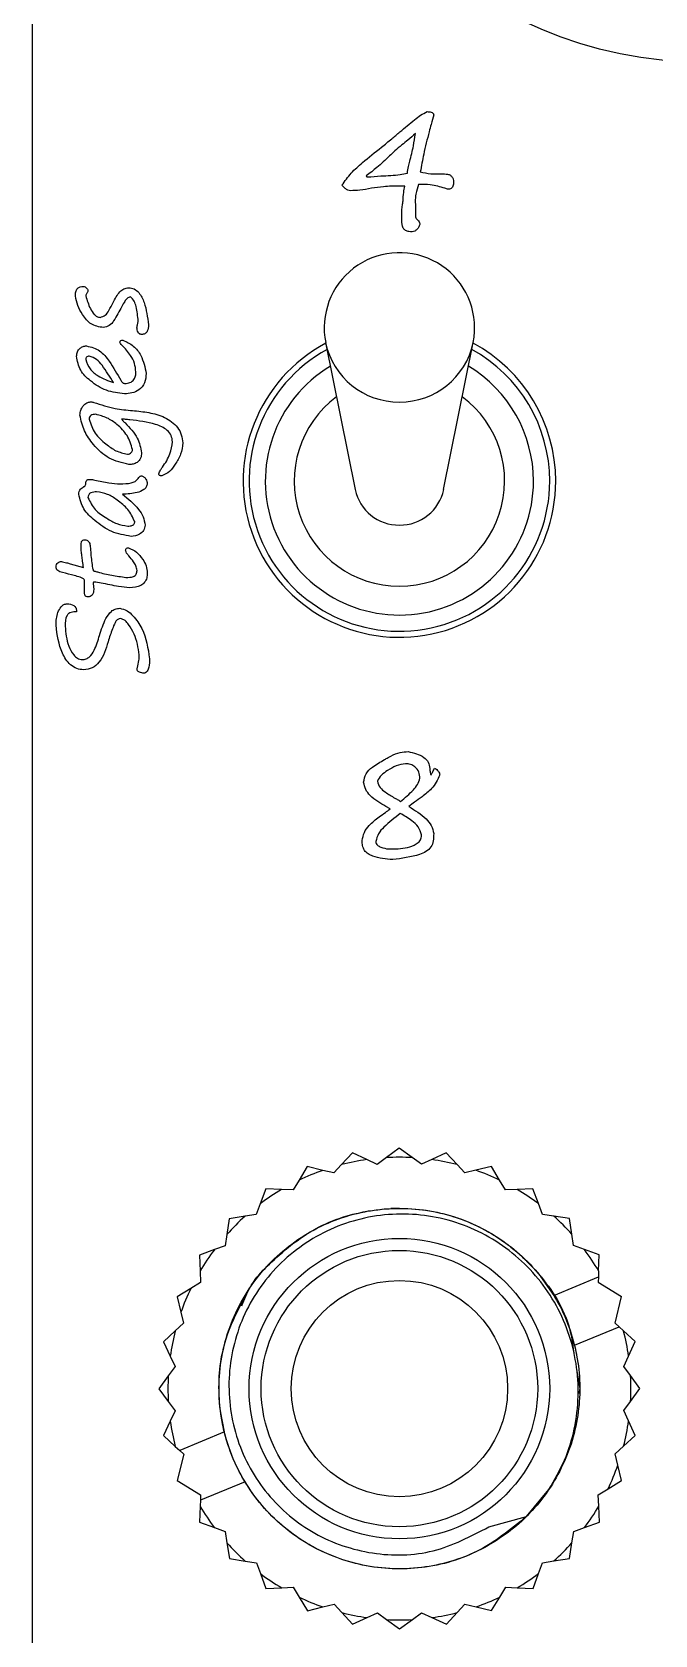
# Model space of a CAD drawing. Extents: x 90 to 120, y 105 to 234.
# Drawn here: x 90.16 to 100.52, y 166.87 to 193.55 of the extents above; entities that cross this region are included whole.
import ezdxf

# ---------------------------------------------------------------- set-up
doc = ezdxf.new("R2010")
doc.units = 0
doc.layers.get('0').update_dxf_attribs({"linetype": 'CONTINUOUS'})

msp = doc.modelspace()

# ---------------------------------------------------------------- linework, layer by layer
at = {"color": 7, "linetype": 'CONTINUOUS'}
for p, q in [((90.161, 230.687), (90.161, 108.687)), ((96.932, 191.188), (97.023, 191.188)), ((96.309, 190.418), (96.309, 190.58)), ((96.534, 190.728), (96.536, 190.668)), ((96.536, 190.668), (96.536, 190.613)), ((96.536, 190.613), (96.537, 190.553)), ((95.044, 188.381), (95.535, 185.936)), ((97.007, 185.936), (97.498, 188.381)), ((90.797, 184.7), (91.015, 184.636)), ((91.034, 184.209), (91.034, 184.415)), ((91.176, 184.374), (91.186, 184.274)), ((96.118, 180.621), (96.046, 180.662)), ((96.638, 180.16), (96.638, 180.189)), ((95.489, 174.895), (95.31, 174.701)), ((95.729, 174.784), (95.489, 174.895)), ((95.902, 174.704), (95.729, 174.784)), ((96.056, 174.816), (95.902, 174.704)), ((96.269, 174.972), (96.056, 174.816)), ((96.483, 174.817), (96.269, 174.972)), ((96.637, 174.705), (96.483, 174.817)), ((96.81, 174.785), (96.637, 174.705)), ((97.05, 174.896), (96.81, 174.785)), ((97.229, 174.701), (97.05, 174.896)), ((94.739, 174.667), (94.601, 174.441)), ((94.996, 174.605), (94.739, 174.667)), ((95.181, 174.561), (94.996, 174.605)), ((95.31, 174.701), (95.181, 174.561)), ((97.358, 174.561), (97.229, 174.701)), ((97.543, 174.606), (97.358, 174.561)), ((97.8, 174.669), (97.543, 174.606)), ((97.938, 174.443), (97.8, 174.669)), ((94.047, 174.297), (93.956, 174.049)), ((94.312, 174.287), (94.047, 174.297)), ((94.502, 174.279), (94.312, 174.287)), ((94.601, 174.441), (94.502, 174.279)), ((98.037, 174.28), (97.938, 174.443)), ((98.228, 174.288), (98.037, 174.28)), ((98.492, 174.299), (98.228, 174.288)), ((98.583, 174.051), (98.492, 174.299)), ((93.956, 174.049), (93.891, 173.87)), ((96.271, 173.972), (96.126, 173.972)), ((98.649, 173.872), (98.583, 174.051)), ((93.441, 173.8), (93.401, 173.538)), ((93.703, 173.841), (93.441, 173.8)), ((93.891, 173.87), (93.703, 173.841)), ((98.837, 173.843), (98.649, 173.872)), ((99.098, 173.802), (98.837, 173.843)), ((99.139, 173.541), (99.098, 173.802)), ((93.401, 173.538), (93.371, 173.35)), ((99.169, 173.353), (99.139, 173.541)), ((93.193, 173.285), (92.944, 173.193)), ((92.944, 173.193), (92.955, 172.929)), ((93.371, 173.35), (93.193, 173.285)), ((99.348, 173.287), (99.169, 173.353)), ((99.596, 173.196), (99.348, 173.287)), ((99.585, 172.932), (99.596, 173.196)), ((92.955, 172.929), (92.963, 172.739)), ((99.585, 172.932), (99.581, 172.832)), ((92.801, 172.64), (92.575, 172.502)), ((92.963, 172.739), (92.801, 172.64)), ((98.619, 172.84), (98.838, 172.524)), ((98.838, 172.524), (99.581, 172.832)), ((99.581, 172.832), (99.578, 172.741)), ((99.578, 172.741), (99.966, 172.505)), ((92.575, 172.502), (92.637, 172.244)), ((99.859, 172.062), (99.966, 172.505)), ((92.637, 172.244), (92.682, 172.06)), ((92.542, 171.931), (92.348, 171.751)), ((92.682, 172.06), (92.542, 171.931)), ((99.183, 171.693), (99.926, 172.001)), ((99.926, 172.001), (99.859, 172.062)), ((99.999, 171.934), (99.926, 172.001)), ((100.194, 171.754), (99.999, 171.934)), ((92.348, 171.751), (92.459, 171.511)), ((99.183, 171.693), (99.217, 171.537)), ((100.083, 171.514), (100.194, 171.754)), ((92.539, 171.339), (92.427, 171.185)), ((92.459, 171.511), (92.539, 171.339)), ((99.216, 171.292), (99.271, 170.973)), ((100.003, 171.341), (100.083, 171.514)), ((100.115, 171.188), (100.003, 171.341)), ((92.427, 171.185), (92.271, 170.971)), ((100.271, 170.974), (100.115, 171.188)), ((92.271, 170.971), (92.427, 170.757)), ((92.427, 170.757), (92.539, 170.603)), ((99.271, 170.973), (99.258, 170.89)), ((100.003, 170.606), (100.115, 170.76)), ((100.115, 170.76), (100.271, 170.974)), ((92.539, 170.603), (92.459, 170.431)), ((93.359, 170.252), (93.295, 170.598)), ((100.083, 170.434), (100.003, 170.606)), ((92.459, 170.431), (92.348, 170.191)), ((93.359, 170.252), (92.616, 169.944)), ((100.194, 170.194), (100.083, 170.434)), ((92.348, 170.191), (92.543, 170.011)), ((92.543, 170.011), (92.616, 169.944)), ((92.616, 169.944), (92.683, 169.882)), ((99.86, 169.885), (100, 170.014)), ((100, 170.014), (100.194, 170.194)), ((92.683, 169.882), (92.576, 169.44)), ((99.905, 169.7), (99.86, 169.885)), ((99.967, 169.443), (99.905, 169.7)), ((92.576, 169.44), (92.965, 169.203)), ((93.704, 169.421), (92.961, 169.113)), ((93.788, 169.288), (93.704, 169.421)), ((99.741, 169.305), (99.967, 169.443)), ((92.965, 169.203), (92.961, 169.113)), ((98.383, 168.842), (98.759, 169.295)), ((99.579, 169.206), (99.741, 169.305)), ((99.587, 169.016), (99.579, 169.206)), ((92.957, 169.013), (92.946, 168.749)), ((92.961, 169.113), (92.957, 169.013)), ((99.598, 168.751), (99.587, 169.016)), ((92.946, 168.749), (93.195, 168.658)), ((93.195, 168.658), (93.373, 168.592)), ((97.757, 168.67), (98.383, 168.842)), ((99.171, 168.595), (99.349, 168.66)), ((99.349, 168.66), (99.598, 168.751)), ((93.373, 168.592), (93.403, 168.404)), ((93.403, 168.404), (93.444, 168.143)), ((99.101, 168.145), (99.141, 168.407)), ((99.141, 168.407), (99.171, 168.595)), ((93.444, 168.143), (93.705, 168.102)), ((93.705, 168.102), (93.893, 168.073)), ((98.586, 167.896), (98.651, 168.075)), ((98.651, 168.075), (98.839, 168.104)), ((98.839, 168.104), (99.101, 168.145)), ((93.893, 168.073), (93.959, 167.894)), ((93.959, 167.894), (94.05, 167.646)), ((98.495, 167.647), (98.586, 167.896)), ((94.05, 167.646), (94.314, 167.657)), ((94.314, 167.657), (94.505, 167.665)), ((94.505, 167.665), (94.604, 167.502)), ((97.941, 167.503), (98.04, 167.666)), ((98.04, 167.666), (98.23, 167.658)), ((98.23, 167.658), (98.495, 167.647)), ((94.604, 167.502), (94.742, 167.276)), ((94.742, 167.276), (94.999, 167.339)), ((94.999, 167.339), (95.184, 167.383)), ((95.184, 167.383), (95.313, 167.244)), ((97.232, 167.244), (97.361, 167.384)), ((97.361, 167.384), (97.546, 167.34)), ((97.546, 167.34), (97.803, 167.278)), ((97.803, 167.278), (97.941, 167.503)), ((95.313, 167.244), (95.492, 167.049)), ((95.492, 167.049), (95.732, 167.16)), ((95.732, 167.16), (95.905, 167.24)), ((95.905, 167.24), (96.059, 167.128)), ((96.059, 167.128), (96.273, 166.972)), ((96.273, 166.972), (96.486, 167.128)), ((96.486, 167.128), (96.64, 167.241)), ((96.64, 167.241), (96.813, 167.161)), ((96.813, 167.161), (97.053, 167.05)), ((97.053, 167.05), (97.232, 167.244))]:
    msp.add_line(p, q, dxfattribs=at)
for centre, radius in [((101.351, 200.047), 7), ((96.271, 170.972), 2.5), ((96.271, 170.972), 2.3), ((96.271, 170.972), 1.8)]:
    msp.add_circle(centre, radius, dxfattribs=at)
for centre, radius, start, end in [((96.271, 188.627), 1.251, 0, 191.348), ((96.271, 188.627), 1.251, 348.652, 0), ((96.271, 186.077), 2.6, 118.0994, 0), ((96.271, 186.077), 2.6, 0, 61.9006), ((96.271, 186.077), 2.5, 118.7905, 0), ((96.271, 186.077), 2.5, 0, 61.2095), ((96.271, 186.077), 2.23, 120.9838, 0), ((96.271, 186.077), 2.23, 0, 59.0162), ((96.271, 186.077), 1.75, 126.7022, 53.2978), ((96.264, 186.089), 0.745, 191.8421, 270.5036), ((96.278, 186.089), 0.745, 269.4964, 348.1579), ((96.271, 170.972), 3.85, 98.0888, 104.4566), ((96.271, 170.972), 3.85, 86.8388, 93.2066), ((96.271, 170.972), 3.85, 75.5888, 81.9566), ((96.271, 170.972), 3.85, 109.3388, 115.7066), ((96.271, 170.972), 3.85, 64.3388, 70.7066), ((96.271, 170.972), 3.85, 120.5888, 126.9566), ((96.271, 170.972), 3.85, 53.0888, 59.4566), ((96.271, 170.972), 3.85, 131.8388, 138.2066), ((96.271, 170.972), 3.85, 41.8388, 48.2066), ((96.271, 170.972), 3.85, 143.0888, 149.4566), ((96.271, 170.972), 3.85, 30.5888, 36.9566), ((96.271, 170.972), 3.85, 154.3388, 160.7066), ((96.271, 170.972), 3.85, 165.5888, 171.9566), ((96.271, 170.972), 3.85, 8.0888, 14.4566), ((96.271, 170.972), 3.85, 176.8388, 183.2066), ((96.271, 170.972), 3.85, 356.8388, 3.2066), ((96.271, 170.972), 3.85, 188.0888, 194.4566), ((96.271, 170.972), 3.85, 345.5888, 351.9566), ((96.271, 170.972), 3.85, 334.3388, 340.7066), ((96.271, 170.972), 3.85, 210.5888, 216.9566), ((96.271, 170.972), 3.85, 323.0888, 329.4566), ((96.271, 170.972), 3.85, 221.8388, 228.2066), ((96.271, 170.972), 3.85, 311.8388, 318.2066), ((96.271, 170.972), 3.85, 233.0888, 239.4566), ((96.271, 170.972), 3.85, 300.5888, 306.9566), ((96.271, 170.972), 3.85, 244.3388, 250.7066), ((96.271, 170.972), 3.85, 289.3388, 295.7066), ((96.271, 170.972), 3.85, 255.5888, 261.9566), ((96.271, 170.972), 3.85, 266.8388, 273.2066), ((96.271, 170.972), 3.85, 278.0888, 284.4566)]:
    msp.add_arc(centre, radius, start, end, dxfattribs=at)
at = {"color": 8, "linetype": 'CONTINUOUS'}
for centre, radius, start, end in [((96.261, 188.637), 1.244, 191.896, 270.4497), ((96.282, 188.635), 1.242, 269.4755, 348.1788)]:
    msp.add_arc(centre, radius, start, end, dxfattribs=at)
at = {"color": 7, "linetype": 'CONTINUOUS'}
for points, knots in [([(96.279, 191.889), (96.359, 191.957), (96.472, 192.053), (96.622, 192.168), (96.696, 192.207), (96.732, 192.226)], [0, 0, 0, 0, 0.560643, 0.780963, 1, 1, 1, 1]), ([(96.732, 192.226), (96.755, 192.225), (96.789, 192.224), (96.826, 192.207), (96.839, 192.188), (96.84, 192.177), (96.841, 192.171)], [0, 0, 0, 0, 0.500576, 0.749567, 0.874852, 1, 1, 1, 1]), ([(96.841, 192.171), (96.827, 192.119), (96.802, 192.026), (96.776, 191.932), (96.765, 191.891)], [0, 0, 0, 0, 0.559991, 1, 1, 1, 1]), ([(95.971, 191.634), (96.03, 191.68), (96.134, 191.762), (96.235, 191.85), (96.279, 191.889)], [0, 0, 0, 0, 0.56001, 1, 1, 1, 1]), ([(96.537, 191.86), (96.496, 191.824), (96.423, 191.759), (96.346, 191.698), (96.312, 191.671)], [0, 0, 0, 0, 0.559923, 1, 1, 1, 1]), ([(96.442, 191.4), (96.465, 191.485), (96.505, 191.637), (96.527, 191.792), (96.537, 191.86)], [0, 0, 0, 0, 0.560288, 1, 1, 1, 1]), ([(96.765, 191.891), (96.733, 191.767), (96.677, 191.546), (96.636, 191.321), (96.618, 191.222)], [0, 0, 0, 0, 0.560038, 1, 1, 1, 1]), ([(95.315, 191), (95.364, 191.07), (95.463, 191.21), (95.696, 191.411), (95.866, 191.549), (95.971, 191.634)], [0, 0, 0, 0, 0.27884, 0.559263, 1, 1, 1, 1]), ([(96.312, 191.671), (96.272, 191.639), (96.2, 191.581), (96.134, 191.517), (96.105, 191.488)], [0, 0, 0, 0, 0.56007, 1, 1, 1, 1]), ([(96.105, 191.488), (96.037, 191.422), (95.916, 191.304), (95.78, 191.204), (95.72, 191.159)], [0, 0, 0, 0, 0.559871, 1, 1, 1, 1]), ([(96.404, 191.203), (96.409, 191.24), (96.419, 191.306), (96.435, 191.372), (96.442, 191.4)], [0, 0, 0, 0, 0.559966, 1, 1, 1, 1]), ([(95.72, 191.159), (95.721, 191.156), (95.721, 191.149), (95.73, 191.14), (95.739, 191.139), (95.744, 191.139)], [0, 0, 0, 0, 0.2808803, 0.5606812, 1, 1, 1, 1]), ([(95.744, 191.139), (95.816, 191.145), (95.944, 191.157), (96.072, 191.161), (96.129, 191.163)], [0, 0, 0, 0, 0.559872, 1, 1, 1, 1]), ([(96.129, 191.163), (96.181, 191.167), (96.273, 191.174), (96.364, 191.194), (96.404, 191.203)], [0, 0, 0, 0, 0.560171, 1, 1, 1, 1]), ([(96.618, 191.222), (96.676, 191.21), (96.779, 191.188), (96.885, 191.188), (96.932, 191.188)], [0, 0, 0, 0, 0.55923, 1, 1, 1, 1]), ([(97.023, 191.188), (97.04, 191.188), (97.073, 191.186), (97.121, 191.171), (97.171, 191.115), (97.17, 191.057), (97.17, 191.017)], [0, 0, 0, 0, 0.187577, 0.374839, 0.560292, 1, 1, 1, 1]), ([(95.459, 190.91), (95.443, 190.912), (95.41, 190.917), (95.362, 190.952), (95.333, 190.982), (95.315, 191)], [0, 0, 0, 0, 0.278922, 0.559969, 1, 1, 1, 1]), ([(95.805, 190.95), (95.741, 190.937), (95.627, 190.915), (95.511, 190.911), (95.459, 190.91)], [0, 0, 0, 0, 0.560033, 1, 1, 1, 1]), ([(96.265, 190.986), (96.179, 190.985), (96.025, 190.984), (95.872, 190.96), (95.805, 190.95)], [0, 0, 0, 0, 0.560077, 1, 1, 1, 1]), ([(96.36, 190.986), (96.342, 190.986), (96.31, 190.986), (96.279, 190.986), (96.265, 190.986)], [0, 0, 0, 0, 0.5599947, 1, 1, 1, 1]), ([(96.332, 190.74), (96.334, 190.787), (96.339, 190.869), (96.353, 190.951), (96.36, 190.986)], [0, 0, 0, 0, 0.559923, 1, 1, 1, 1]), ([(96.587, 191.011), (96.571, 190.959), (96.542, 190.867), (96.536, 190.77), (96.534, 190.728)], [0, 0, 0, 0, 0.560068, 1, 1, 1, 1]), ([(97.029, 190.95), (96.948, 190.975), (96.804, 191.018), (96.654, 191.013), (96.587, 191.011)], [0, 0, 0, 0, 0.559374, 1, 1, 1, 1]), ([(97.091, 190.935), (97.079, 190.936), (97.057, 190.937), (97.038, 190.946), (97.029, 190.95)], [0, 0, 0, 0, 0.559431, 1, 1, 1, 1]), ([(97.17, 191.017), (97.168, 191.005), (97.165, 190.982), (97.144, 190.956), (97.119, 190.938), (97.101, 190.936), (97.091, 190.935)], [0, 0, 0, 0, 0.279614, 0.559911, 0.779998, 1, 1, 1, 1]), ([(96.309, 190.58), (96.314, 190.61), (96.322, 190.663), (96.329, 190.717), (96.332, 190.74)], [0, 0, 0, 0, 0.56003, 1, 1, 1, 1]), ([(96.537, 190.553), (96.538, 190.538), (96.539, 190.512), (96.534, 190.462), (96.559, 190.437), (96.575, 190.422)], [0, 0, 0, 0, 0.314484, 0.560413, 1, 1, 1, 1]), ([(96.485, 190.226), (96.466, 190.227), (96.428, 190.228), (96.372, 190.243), (96.313, 190.306), (96.311, 190.372), (96.309, 190.418)], [0, 0, 0, 0, 0.187855, 0.375226, 0.56092, 1, 1, 1, 1]), ([(96.613, 190.363), (96.609, 190.345), (96.6, 190.308), (96.565, 190.269), (96.529, 190.235), (96.5, 190.229), (96.485, 190.226)], [0, 0, 0, 0, 0.278952, 0.559992, 0.780693, 1, 1, 1, 1]), ([(96.575, 190.422), (96.584, 190.412), (96.6, 190.395), (96.609, 190.373), (96.613, 190.363)], [0, 0, 0, 0, 0.562047, 1, 1, 1, 1]), ([(90.882, 189.16), (90.883, 189.181), (90.884, 189.225), (90.908, 189.285), (90.961, 189.313), (90.995, 189.314), (91.012, 189.315)], [0, 0, 0, 0, 0.281213, 0.5596, 0.778993, 1, 1, 1, 1]), ([(91.346, 188.631), (91.274, 188.644), (91.13, 188.67), (91.007, 188.837), (90.913, 188.994), (90.892, 189.104), (90.882, 189.16)], [0, 0, 0, 0, 0.277983, 0.558259, 0.779729, 1, 1, 1, 1]), ([(91.012, 189.315), (91.023, 189.314), (91.044, 189.311), (91.066, 189.29), (91.084, 189.27), (91.088, 189.254), (91.091, 189.246)], [0, 0, 0, 0, 0.279836, 0.560019, 0.781121, 1, 1, 1, 1]), ([(91.071, 189.203), (91.067, 189.195), (91.059, 189.182), (91.055, 189.167), (91.053, 189.161)], [0, 0, 0, 0, 0.560924, 1, 1, 1, 1]), ([(91.053, 189.161), (91.075, 189.088), (91.108, 188.978), (91.177, 188.864), (91.236, 188.811), (91.274, 188.805), (91.293, 188.802)], [0, 0, 0, 0, 0.499924, 0.750335, 0.875519, 1, 1, 1, 1]), ([(91.091, 189.246), (91.088, 189.238), (91.083, 189.222), (91.075, 189.209), (91.071, 189.203)], [0, 0, 0, 0, 0.558525, 1, 1, 1, 1]), ([(91.508, 189.049), (91.541, 189.112), (91.587, 189.199), (91.685, 189.285), (91.741, 189.292), (91.769, 189.296)], [0, 0, 0, 0, 0.560907, 0.780722, 1, 1, 1, 1]), ([(91.769, 189.296), (91.801, 189.291), (91.865, 189.283), (91.962, 189.195), (92.058, 188.993), (92.081, 188.805), (92.097, 188.68)], [0, 0, 0, 0, 0.1247, 0.249672, 0.499938, 1, 1, 1, 1]), ([(91.293, 188.802), (91.324, 188.811), (91.387, 188.83), (91.449, 188.932), (91.486, 189.005), (91.508, 189.049)], [0, 0, 0, 0, 0.275599, 0.556942, 1, 1, 1, 1]), ([(91.654, 188.982), (91.612, 188.902), (91.554, 188.791), (91.453, 188.655), (91.381, 188.639), (91.346, 188.631)], [0, 0, 0, 0, 0.562414, 0.782631, 1, 1, 1, 1]), ([(91.799, 189.144), (91.779, 189.136), (91.739, 189.121), (91.695, 189.058), (91.67, 189.011), (91.654, 188.982)], [0, 0, 0, 0, 0.276036, 0.557405, 1, 1, 1, 1]), ([(91.926, 188.742), (91.918, 188.822), (91.906, 188.933), (91.865, 189.074), (91.821, 189.121), (91.799, 189.144)], [0, 0, 0, 0, 0.5612266, 0.782085, 1, 1, 1, 1]), ([(91.906, 188.629), (91.907, 188.64), (91.91, 188.66), (91.914, 188.679), (91.916, 188.687)], [0, 0, 0, 0, 0.559692, 1, 1, 1, 1]), ([(91.983, 188.517), (91.977, 188.518), (91.964, 188.519), (91.941, 188.529), (91.914, 188.567), (91.909, 188.604), (91.906, 188.629)], [0, 0, 0, 0, 0.125653, 0.25126, 0.500415, 1, 1, 1, 1]), ([(91.916, 188.687), (91.919, 188.697), (91.923, 188.715), (91.925, 188.734), (91.926, 188.742)], [0, 0, 0, 0, 0.560212, 1, 1, 1, 1]), ([(92.097, 188.68), (92.095, 188.641), (92.093, 188.593), (92.061, 188.546), (92.031, 188.522), (92.002, 188.519), (91.983, 188.517)], [0, 0, 0, 0, 0.498979, 0.624705, 0.750348, 1, 1, 1, 1]), ([(91.622, 188.39), (91.623, 188.396), (91.624, 188.405), (91.632, 188.413), (91.647, 188.421), (91.661, 188.422), (91.673, 188.422)], [0, 0, 0, 0, 0.248627, 0.374941, 0.501434, 1, 1, 1, 1]), ([(91.655, 188.34), (91.646, 188.348), (91.632, 188.363), (91.625, 188.382), (91.622, 188.39)], [0, 0, 0, 0, 0.561984, 1, 1, 1, 1]), ([(91.673, 188.422), (91.733, 188.394), (91.854, 188.337), (92.003, 188.14), (92.038, 187.97), (92.059, 187.867)], [0, 0, 0, 0, 0.2770212, 0.5600913, 1, 1, 1, 1]), ([(90.901, 188.155), (90.903, 188.18), (90.908, 188.23), (90.952, 188.287), (91.008, 188.322), (91.047, 188.326), (91.067, 188.327)], [0, 0, 0, 0, 0.279942, 0.559305, 0.779703, 1, 1, 1, 1]), ([(91.7, 187.53), (91.597, 187.542), (91.389, 187.565), (91.146, 187.725), (90.947, 187.912), (90.916, 188.074), (90.901, 188.155)], [0, 0, 0, 0, 0.280161, 0.560932, 0.781372, 1, 1, 1, 1]), ([(91.112, 188.157), (91.104, 188.156), (91.086, 188.155), (91.064, 188.142), (91.054, 188.121), (91.053, 188.107), (91.053, 188.1)], [0, 0, 0, 0, 0.280657, 0.5592638, 0.7794068, 1, 1, 1, 1]), ([(91.053, 188.1), (91.073, 188.046), (91.115, 187.935), (91.284, 187.799), (91.427, 187.748), (91.514, 187.717)], [0, 0, 0, 0, 0.2765908, 0.5583574, 1, 1, 1, 1]), ([(91.067, 188.327), (91.144, 188.307), (91.299, 188.266), (91.476, 188.034), (91.576, 187.861), (91.637, 187.755)], [0, 0, 0, 0, 0.276525, 0.557619, 1, 1, 1, 1]), ([(91.514, 187.717), (91.455, 187.814), (91.372, 187.949), (91.24, 188.111), (91.155, 188.141), (91.112, 188.157)], [0, 0, 0, 0, 0.562202, 0.78299, 1, 1, 1, 1]), ([(91.888, 187.894), (91.883, 187.942), (91.872, 188.039), (91.791, 188.194), (91.706, 188.285), (91.655, 188.34)], [0, 0, 0, 0, 0.279577, 0.55972, 1, 1, 1, 1]), ([(92.059, 187.867), (92.055, 187.815), (92.047, 187.709), (91.949, 187.59), (91.823, 187.537), (91.741, 187.532), (91.7, 187.53)], [0, 0, 0, 0, 0.280219, 0.558546, 0.778889, 1, 1, 1, 1]), ([(91.706, 187.701), (91.735, 187.703), (91.791, 187.708), (91.856, 187.76), (91.885, 187.828), (91.887, 187.872), (91.888, 187.894)], [0, 0, 0, 0, 0.2800442, 0.5588143, 0.7791378, 1, 1, 1, 1]), ([(91.637, 187.755), (91.646, 187.739), (91.658, 187.718), (91.686, 187.703), (91.699, 187.701), (91.706, 187.701)], [0, 0, 0, 0, 0.5583241, 0.7790769, 1, 1, 1, 1]), ([(90.958, 187.173), (90.96, 187.203), (90.965, 187.256), (90.993, 187.301), (91.006, 187.32)], [0, 0, 0, 0, 0.559709, 1, 1, 1, 1]), ([(91.006, 187.32), (91.01, 187.325), (91.017, 187.334), (91.023, 187.343), (91.026, 187.347)], [0, 0, 0, 0, 0.559998, 1, 1, 1, 1]), ([(91.026, 187.347), (91.046, 187.361), (91.081, 187.387), (91.123, 187.394), (91.142, 187.397)], [0, 0, 0, 0, 0.558389, 1, 1, 1, 1]), ([(91.142, 187.397), (91.151, 187.396), (91.167, 187.394), (91.182, 187.388), (91.188, 187.386)], [0, 0, 0, 0, 0.559383, 1, 1, 1, 1]), ([(91.188, 187.386), (91.306, 187.348), (91.515, 187.279), (91.735, 187.26), (91.832, 187.251)], [0, 0, 0, 0, 0.559507, 1, 1, 1, 1]), ([(91.772, 186.353), (91.658, 186.379), (91.43, 186.433), (91.193, 186.663), (91.015, 186.905), (90.977, 187.084), (90.958, 187.173)], [0, 0, 0, 0, 0.278656, 0.5593, 0.780453, 1, 1, 1, 1]), ([(91.222, 187.188), (91.207, 187.188), (91.178, 187.187), (91.138, 187.172), (91.113, 187.141), (91.111, 187.118), (91.11, 187.106)], [0, 0, 0, 0, 0.281155, 0.561022, 0.779948, 1, 1, 1, 1]), ([(91.11, 187.106), (91.137, 187.025), (91.192, 186.862), (91.375, 186.705), (91.55, 186.57), (91.681, 186.539), (91.746, 186.524)], [0, 0, 0, 0, 0.277972, 0.559197, 0.780549, 1, 1, 1, 1]), ([(91.831, 186.603), (91.807, 186.683), (91.757, 186.844), (91.59, 187.013), (91.413, 187.137), (91.285, 187.171), (91.222, 187.188)], [0, 0, 0, 0, 0.278589, 0.55931, 0.780513, 1, 1, 1, 1]), ([(91.653, 187.112), (91.653, 187.11), (91.652, 187.107), (91.656, 187.1), (91.663, 187.089), (91.681, 187.07), (91.698, 187.055), (91.71, 187.045)], [0, 0, 0, 0, 0.061138, 0.125003, 0.2495, 0.499702, 1, 1, 1, 1]), ([(91.788, 187.095), (91.762, 187.098), (91.718, 187.102), (91.673, 187.109), (91.653, 187.112)], [0, 0, 0, 0, 0.559997, 1, 1, 1, 1]), ([(91.71, 187.045), (91.787, 186.965), (91.925, 186.823), (91.965, 186.631), (91.983, 186.546)], [0, 0, 0, 0, 0.561294, 1, 1, 1, 1]), ([(92.496, 186.73), (92.492, 186.766), (92.483, 186.839), (92.387, 186.955), (92.147, 187.055), (91.932, 187.079), (91.788, 187.095)], [0, 0, 0, 0, 0.124636, 0.249276, 0.498772, 1, 1, 1, 1]), ([(91.832, 187.251), (91.923, 187.242), (92.104, 187.223), (92.371, 187.153), (92.561, 187.013), (92.652, 186.851), (92.662, 186.759), (92.667, 186.713)], [0, 0, 0, 0, 0.250966, 0.500954, 0.749896, 0.875025, 1, 1, 1, 1]), ([(91.746, 186.524), (91.758, 186.525), (91.783, 186.527), (91.81, 186.548), (91.828, 186.574), (91.83, 186.593), (91.831, 186.603)], [0, 0, 0, 0, 0.279997, 0.559378, 0.779798, 1, 1, 1, 1]), ([(91.983, 186.546), (91.98, 186.516), (91.975, 186.454), (91.916, 186.387), (91.843, 186.356), (91.795, 186.354), (91.772, 186.353)], [0, 0, 0, 0, 0.279949, 0.558595, 0.779003, 1, 1, 1, 1]), ([(92.667, 186.713), (92.66, 186.649), (92.646, 186.52), (92.55, 186.367), (92.454, 186.23), (92.364, 186.185), (92.319, 186.163)], [0, 0, 0, 0, 0.280609, 0.561857, 0.783297, 1, 1, 1, 1]), ([(92.33, 186.307), (92.379, 186.379), (92.465, 186.509), (92.486, 186.662), (92.496, 186.73)], [0, 0, 0, 0, 0.56075, 1, 1, 1, 1]), ([(92.268, 186.2), (92.278, 186.221), (92.295, 186.258), (92.319, 186.292), (92.33, 186.307)], [0, 0, 0, 0, 0.558469, 1, 1, 1, 1]), ([(90.939, 185.86), (90.94, 185.875), (90.942, 185.905), (90.97, 185.953), (91.004, 185.973), (91.024, 185.985)], [0, 0, 0, 0, 0.280502, 0.560689, 1, 1, 1, 1]), ([(91.024, 185.985), (91.029, 185.987), (91.037, 185.992), (91.05, 186.005), (91.052, 186.018), (91.053, 186.026)], [0, 0, 0, 0, 0.281135, 0.562072, 1, 1, 1, 1]), ([(91.053, 186.026), (91.053, 186.037), (91.054, 186.058), (91.066, 186.087), (91.09, 186.104), (91.108, 186.105), (91.116, 186.106)], [0, 0, 0, 0, 0.2810165, 0.5601968, 0.7796484, 1, 1, 1, 1]), ([(91.116, 186.106), (91.133, 186.105), (91.162, 186.103), (91.19, 186.097), (91.203, 186.094)], [0, 0, 0, 0, 0.559842, 1, 1, 1, 1]), ([(91.203, 186.094), (91.282, 186.077), (91.422, 186.047), (91.565, 186.035), (91.628, 186.03)], [0, 0, 0, 0, 0.5601874, 1, 1, 1, 1]), ([(91.628, 186.03), (91.688, 186.032), (91.771, 186.035), (91.877, 186.066), (91.909, 186.102), (91.925, 186.12)], [0, 0, 0, 0, 0.561143, 0.781581, 1, 1, 1, 1]), ([(92.078, 186.036), (92.074, 186.016), (92.067, 185.975), (92.002, 185.92), (91.87, 185.866), (91.747, 185.862), (91.665, 185.859)], [0, 0, 0, 0, 0.124041, 0.24897, 0.499032, 1, 1, 1, 1]), ([(91.925, 186.12), (91.933, 186.132), (91.944, 186.149), (91.967, 186.161), (91.978, 186.162), (91.984, 186.163)], [0, 0, 0, 0, 0.558712, 0.779323, 1, 1, 1, 1]), ([(91.984, 186.163), (91.999, 186.158), (92.029, 186.147), (92.063, 186.1), (92.072, 186.06), (92.078, 186.036)], [0, 0, 0, 0, 0.277454, 0.560181, 1, 1, 1, 1]), ([(92.319, 186.163), (92.312, 186.163), (92.299, 186.164), (92.281, 186.17), (92.269, 186.184), (92.268, 186.195), (92.268, 186.2)], [0, 0, 0, 0, 0.280289, 0.559858, 0.779451, 1, 1, 1, 1]), ([(91.808, 185.157), (91.697, 185.176), (91.474, 185.214), (91.221, 185.402), (91.001, 185.599), (90.959, 185.773), (90.939, 185.86)], [0, 0, 0, 0, 0.279601, 0.560892, 0.781711, 1, 1, 1, 1]), ([(91.235, 185.897), (91.202, 185.896), (91.16, 185.894), (91.118, 185.869), (91.096, 185.845), (91.093, 185.821), (91.091, 185.804)], [0, 0, 0, 0, 0.499846, 0.625544, 0.751103, 1, 1, 1, 1]), ([(91.091, 185.804), (91.125, 185.732), (91.195, 185.586), (91.389, 185.467), (91.565, 185.359), (91.691, 185.338), (91.753, 185.327)], [0, 0, 0, 0, 0.275373, 0.557587, 0.779351, 1, 1, 1, 1]), ([(91.869, 185.402), (91.835, 185.473), (91.766, 185.616), (91.59, 185.752), (91.421, 185.869), (91.296, 185.888), (91.235, 185.897)], [0, 0, 0, 0, 0.276594, 0.558466, 0.779753, 1, 1, 1, 1]), ([(91.665, 185.859), (91.76, 185.781), (91.894, 185.673), (92.017, 185.486), (92.032, 185.39), (92.04, 185.342)], [0, 0, 0, 0, 0.560195, 0.780656, 1, 1, 1, 1]), ([(91.753, 185.327), (91.78, 185.329), (91.813, 185.33), (91.847, 185.35), (91.86, 185.365), (91.868, 185.383), (91.869, 185.396), (91.869, 185.402)], [0, 0, 0, 0, 0.49872, 0.623852, 0.749399, 0.87456, 1, 1, 1, 1]), ([(92.04, 185.342), (92.034, 185.311), (92.023, 185.25), (91.936, 185.172), (91.857, 185.162), (91.808, 185.157)], [0, 0, 0, 0, 0.279422, 0.560506, 1, 1, 1, 1]), ([(90.977, 184.983), (90.977, 185.008), (90.977, 185.041), (90.988, 185.078), (91.007, 185.097), (91.027, 185.099), (91.04, 185.1)], [0, 0, 0, 0, 0.501442, 0.626868, 0.751451, 1, 1, 1, 1]), ([(90.99, 184.832), (90.986, 184.86), (90.979, 184.91), (90.977, 184.96), (90.977, 184.983)], [0, 0, 0, 0, 0.560024, 1, 1, 1, 1]), ([(91.04, 185.1), (91.05, 185.099), (91.071, 185.097), (91.097, 185.081), (91.122, 185.044), (91.126, 185.01), (91.129, 184.986)], [0, 0, 0, 0, 0.1869285, 0.3736042, 0.5603758, 1, 1, 1, 1]), ([(91.129, 184.986), (91.135, 184.906), (91.144, 184.787), (91.162, 184.658), (91.172, 184.606), (91.177, 184.592), (91.179, 184.587), (91.184, 184.582), (91.21, 184.577), (91.307, 184.546), (91.485, 184.508), (91.643, 184.485), (91.722, 184.473)], [0, 0, 0, 0, 0.250058, 0.375082, 0.406337, 0.416104, 0.420031, 0.423808, 0.437687, 0.500107, 0.750191, 1, 1, 1, 1]), ([(91.717, 184.923), (91.718, 184.93), (91.718, 184.944), (91.735, 184.965), (91.754, 184.966), (91.765, 184.967)], [0, 0, 0, 0, 0.28123, 0.560546, 1, 1, 1, 1]), ([(91.772, 184.831), (91.758, 184.846), (91.733, 184.873), (91.722, 184.908), (91.717, 184.923)], [0, 0, 0, 0, 0.5619546, 1, 1, 1, 1]), ([(91.765, 184.967), (91.812, 184.945), (91.907, 184.901), (91.997, 184.785), (92.066, 184.668), (92.074, 184.585), (92.078, 184.544)], [0, 0, 0, 0, 0.276331, 0.558089, 0.779257, 1, 1, 1, 1]), ([(90.559, 184.648), (90.56, 184.661), (90.563, 184.688), (90.589, 184.716), (90.618, 184.734), (90.638, 184.737), (90.648, 184.739)], [0, 0, 0, 0, 0.280021, 0.559102, 0.780068, 1, 1, 1, 1]), ([(90.666, 184.553), (90.638, 184.561), (90.598, 184.572), (90.563, 184.613), (90.56, 184.636), (90.559, 184.648)], [0, 0, 0, 0, 0.559377, 0.779692, 1, 1, 1, 1]), ([(90.648, 184.739), (90.676, 184.732), (90.726, 184.721), (90.775, 184.706), (90.797, 184.7)], [0, 0, 0, 0, 0.559778, 1, 1, 1, 1]), ([(91.015, 184.636), (91.011, 184.673), (91.004, 184.738), (90.994, 184.803), (90.99, 184.832)], [0, 0, 0, 0, 0.559989, 1, 1, 1, 1]), ([(91.907, 184.59), (91.902, 184.616), (91.892, 184.668), (91.841, 184.748), (91.799, 184.8), (91.772, 184.831)], [0, 0, 0, 0, 0.278751, 0.559158, 1, 1, 1, 1]), ([(91.034, 184.415), (91.032, 184.423), (91.029, 184.44), (91.001, 184.463), (90.945, 184.48), (90.831, 184.515), (90.732, 184.538), (90.666, 184.553)], [0, 0, 0, 0, 0.061762, 0.123931, 0.248937, 0.499282, 1, 1, 1, 1]), ([(91.192, 184.397), (91.189, 184.397), (91.185, 184.396), (91.181, 184.393), (91.177, 184.386), (91.177, 184.379), (91.176, 184.374)], [0, 0, 0, 0, 0.249238, 0.375337, 0.501637, 1, 1, 1, 1]), ([(91.457, 184.35), (91.408, 184.361), (91.32, 184.38), (91.231, 184.392), (91.192, 184.397)], [0, 0, 0, 0, 0.560224, 1, 1, 1, 1]), ([(91.785, 184.302), (91.723, 184.307), (91.613, 184.316), (91.505, 184.34), (91.457, 184.35)], [0, 0, 0, 0, 0.559774, 1, 1, 1, 1]), ([(91.722, 184.473), (91.765, 184.473), (91.818, 184.473), (91.875, 184.503), (91.902, 184.537), (91.905, 184.569), (91.907, 184.59)], [0, 0, 0, 0, 0.500313, 0.625478, 0.750892, 1, 1, 1, 1]), ([(92.078, 184.544), (92.076, 184.517), (92.073, 184.463), (92.038, 184.388), (91.943, 184.312), (91.85, 184.306), (91.785, 184.302)], [0, 0, 0, 0, 0.1874992, 0.3743313, 0.5610597, 1, 1, 1, 1]), ([(91.089, 184.15), (91.08, 184.151), (91.063, 184.152), (91.042, 184.167), (91.035, 184.189), (91.034, 184.202), (91.034, 184.209)], [0, 0, 0, 0, 0.280338, 0.558992, 0.779136, 1, 1, 1, 1]), ([(91.186, 184.274), (91.185, 184.257), (91.184, 184.224), (91.165, 184.179), (91.129, 184.153), (91.102, 184.151), (91.089, 184.15)], [0, 0, 0, 0, 0.280953, 0.560274, 0.779572, 1, 1, 1, 1]), ([(90.559, 183.676), (90.562, 183.751), (90.567, 183.862), (90.632, 183.974), (90.687, 184.027), (90.723, 184.033), (90.741, 184.036)], [0, 0, 0, 0, 0.500204, 0.750341, 0.87557, 1, 1, 1, 1]), ([(90.901, 183.903), (90.871, 183.902), (90.825, 183.9), (90.769, 183.876), (90.711, 183.803), (90.711, 183.725), (90.711, 183.662)], [0, 0, 0, 0, 0.2507201, 0.3759696, 0.500494, 1, 1, 1, 1]), ([(90.741, 184.036), (90.782, 184.032), (90.832, 184.026), (90.879, 183.988), (90.898, 183.953), (90.9, 183.923), (90.901, 183.903)], [0, 0, 0, 0, 0.49957, 0.624791, 0.750012, 1, 1, 1, 1]), ([(91.283, 183.508), (91.313, 183.604), (91.358, 183.748), (91.456, 183.897), (91.543, 183.953), (91.593, 183.958), (91.618, 183.96)], [0, 0, 0, 0, 0.500892, 0.75032, 0.875196, 1, 1, 1, 1]), ([(91.618, 183.96), (91.661, 183.95), (91.746, 183.93), (91.872, 183.804), (92.049, 183.556), (92.089, 183.294), (92.116, 183.12)], [0, 0, 0, 0, 0.12416, 0.249682, 0.500454, 1, 1, 1, 1]), ([(91.02, 182.935), (90.98, 182.939), (90.9, 182.947), (90.764, 183.039), (90.611, 183.279), (90.58, 183.517), (90.559, 183.676)], [0, 0, 0, 0, 0.125277, 0.25057, 0.500764, 1, 1, 1, 1]), ([(90.711, 183.662), (90.722, 183.549), (90.738, 183.379), (90.83, 183.204), (90.912, 183.121), (90.969, 183.111), (90.997, 183.106)], [0, 0, 0, 0, 0.4999164, 0.7504945, 0.8756424, 1, 1, 1, 1]), ([(91.625, 183.789), (91.607, 183.783), (91.571, 183.77), (91.531, 183.703), (91.483, 183.582), (91.448, 183.475), (91.424, 183.403)], [0, 0, 0, 0, 0.1226083, 0.2476715, 0.4983657, 1, 1, 1, 1]), ([(91.945, 183.184), (91.925, 183.304), (91.896, 183.484), (91.787, 183.663), (91.713, 183.762), (91.654, 183.78), (91.625, 183.789)], [0, 0, 0, 0, 0.499362, 0.750784, 0.876421, 1, 1, 1, 1]), ([(90.997, 183.106), (91.019, 183.108), (91.063, 183.113), (91.139, 183.163), (91.219, 183.298), (91.258, 183.424), (91.283, 183.508)], [0, 0, 0, 0, 0.124774, 0.249587, 0.498702, 1, 1, 1, 1]), ([(91.424, 183.403), (91.389, 183.281), (91.34, 183.111), (91.167, 182.956), (91.069, 182.942), (91.02, 182.935)], [0, 0, 0, 0, 0.561527, 0.780592, 1, 1, 1, 1]), ([(91.913, 182.974), (91.923, 183.012), (91.941, 183.081), (91.944, 183.152), (91.945, 183.184)], [0, 0, 0, 0, 0.559915, 1, 1, 1, 1]), ([(92.116, 183.12), (92.115, 183.073), (92.113, 183.002), (92.084, 182.925), (92.055, 182.886), (92.031, 182.881), (92.02, 182.878)], [0, 0, 0, 0, 0.50079, 0.750965, 0.87631, 1, 1, 1, 1]), ([(91.907, 182.934), (91.907, 182.941), (91.908, 182.955), (91.911, 182.968), (91.913, 182.974)], [0, 0, 0, 0, 0.559726, 1, 1, 1, 1]), ([(92.02, 182.878), (91.996, 182.883), (91.963, 182.889), (91.921, 182.908), (91.912, 182.925), (91.907, 182.934)], [0, 0, 0, 0, 0.562349, 0.784032, 1, 1, 1, 1]), ([(95.676, 181.064), (95.685, 181.114), (95.704, 181.215), (95.844, 181.339), (95.955, 181.402), (96.023, 181.441)], [0, 0, 0, 0, 0.278149, 0.558059, 1, 1, 1, 1]), ([(96.023, 181.441), (96.043, 181.452), (96.078, 181.471), (96.112, 181.491), (96.127, 181.5)], [0, 0, 0, 0, 0.559987, 1, 1, 1, 1]), ([(96.127, 181.5), (96.178, 181.525), (96.27, 181.569), (96.372, 181.573), (96.417, 181.574)], [0, 0, 0, 0, 0.559203, 1, 1, 1, 1]), ([(96.417, 181.574), (96.509, 181.554), (96.637, 181.526), (96.761, 181.403), (96.77, 181.329), (96.775, 181.292)], [0, 0, 0, 0, 0.560793, 0.778346, 1, 1, 1, 1]), ([(96.372, 181.372), (96.319, 181.363), (96.212, 181.345), (96.085, 181.264), (95.965, 181.192), (95.924, 181.117), (95.904, 181.08)], [0, 0, 0, 0, 0.280386, 0.562231, 0.783741, 1, 1, 1, 1]), ([(96.613, 181.13), (96.61, 181.166), (96.603, 181.238), (96.539, 181.32), (96.457, 181.366), (96.4, 181.37), (96.372, 181.372)], [0, 0, 0, 0, 0.28001, 0.559139, 0.779303, 1, 1, 1, 1]), ([(96.942, 181.185), (96.924, 181.145), (96.888, 181.064), (96.792, 180.936), (96.703, 180.864), (96.648, 180.82)], [0, 0, 0, 0, 0.278655, 0.559377, 1, 1, 1, 1]), ([(96.775, 181.292), (96.777, 181.271), (96.782, 181.234), (96.789, 181.198), (96.792, 181.182)], [0, 0, 0, 0, 0.5602791, 1, 1, 1, 1]), ([(96.792, 181.182), (96.799, 181.193), (96.811, 181.212), (96.822, 181.232), (96.826, 181.24)], [0, 0, 0, 0, 0.559933, 1, 1, 1, 1]), ([(96.826, 181.24), (96.832, 181.251), (96.841, 181.27), (96.852, 181.288), (96.857, 181.296)], [0, 0, 0, 0, 0.560026, 1, 1, 1, 1]), ([(96.857, 181.296), (96.869, 181.29), (96.894, 181.278), (96.918, 181.247), (96.938, 181.217), (96.94, 181.196), (96.942, 181.185)], [0, 0, 0, 0, 0.2790284, 0.5598833, 0.7804076, 1, 1, 1, 1]), ([(96.046, 180.662), (95.954, 180.715), (95.825, 180.789), (95.701, 180.94), (95.685, 181.022), (95.676, 181.064)], [0, 0, 0, 0, 0.560483, 0.780965, 1, 1, 1, 1]), ([(95.904, 181.08), (95.917, 181.044), (95.943, 180.97), (96.057, 180.883), (96.142, 180.832), (96.193, 180.801)], [0, 0, 0, 0, 0.2762934, 0.5575853, 1, 1, 1, 1]), ([(96.291, 180.744), (96.363, 180.806), (96.464, 180.893), (96.58, 181.021), (96.602, 181.094), (96.613, 181.13)], [0, 0, 0, 0, 0.561272, 0.781716, 1, 1, 1, 1]), ([(95.933, 180.488), (95.968, 180.512), (96.03, 180.555), (96.091, 180.601), (96.118, 180.621)], [0, 0, 0, 0, 0.560023, 1, 1, 1, 1]), ([(96.193, 180.801), (96.212, 180.791), (96.245, 180.772), (96.277, 180.753), (96.291, 180.744)], [0, 0, 0, 0, 0.559997, 1, 1, 1, 1]), ([(96.648, 180.82), (96.606, 180.792), (96.531, 180.741), (96.46, 180.685), (96.428, 180.66)], [0, 0, 0, 0, 0.560095, 1, 1, 1, 1]), ([(96.428, 180.66), (96.529, 180.598), (96.67, 180.512), (96.811, 180.347), (96.831, 180.255), (96.841, 180.209)], [0, 0, 0, 0, 0.559896, 0.780959, 1, 1, 1, 1]), ([(95.651, 180.093), (95.66, 180.139), (95.678, 180.232), (95.781, 180.368), (95.875, 180.442), (95.933, 180.488)], [0, 0, 0, 0, 0.278833, 0.559463, 1, 1, 1, 1]), ([(96.284, 180.545), (96.191, 180.472), (96.062, 180.372), (95.915, 180.214), (95.891, 180.123), (95.879, 180.078)], [0, 0, 0, 0, 0.561452, 0.781964, 1, 1, 1, 1]), ([(96.638, 180.189), (96.623, 180.235), (96.591, 180.327), (96.459, 180.446), (96.351, 180.507), (96.284, 180.545)], [0, 0, 0, 0, 0.277046, 0.558611, 1, 1, 1, 1]), ([(96.159, 179.777), (96.046, 179.787), (95.905, 179.801), (95.749, 179.868), (95.685, 179.927), (95.655, 180.009), (95.652, 180.065), (95.651, 180.093)], [0, 0, 0, 0, 0.500019, 0.625293, 0.749646, 0.874694, 1, 1, 1, 1]), ([(96.092, 179.954), (96.198, 179.955), (96.356, 179.957), (96.529, 180.019), (96.617, 180.083), (96.631, 180.134), (96.638, 180.16)], [0, 0, 0, 0, 0.501731, 0.751677, 0.876827, 1, 1, 1, 1]), ([(96.841, 180.209), (96.838, 180.129), (96.835, 180.008), (96.714, 179.904), (96.501, 179.821), (96.311, 179.796), (96.159, 179.777)], [0, 0, 0, 0, 0.249307, 0.373487, 0.499004, 1, 1, 1, 1]), ([(95.879, 180.078), (95.88, 180.067), (95.882, 180.044), (95.911, 180.008), (95.981, 179.97), (96.048, 179.96), (96.092, 179.954)], [0, 0, 0, 0, 0.12508, 0.250864, 0.500712, 1, 1, 1, 1]), ([(93.648, 172.352), (93.693, 172.459), (93.808, 172.729), (94.081, 173.035), (94.763, 173.641), (95.667, 173.96), (96.658, 174.004), (97.599, 173.72), (98.403, 173.157), (98.99, 172.365), (99.289, 171.427), (99.277, 170.446), (98.955, 169.515), (98.35, 168.737), (97.533, 168.194), (96.584, 167.934), (95.599, 167.994), (94.689, 168.363), (93.941, 168.999), (93.431, 169.847), (93.227, 170.805), (93.316, 171.791), (93.627, 172.362), (93.786, 172.653)], [0, 0, 0, 0, 0.017241, 0.043606, 0.093327, 0.143088, 0.194484, 0.244825, 0.294055, 0.345303, 0.39613, 0.445147, 0.496097, 0.547268, 0.596396, 0.646905, 0.69827, 0.747831, 0.79776, 0.84917, 0.899365, 0.9487, 1, 1, 1, 1]), ([(98.383, 168.842), (98.121, 168.629), (97.591, 168.197), (96.569, 167.929), (95.529, 168.004), (94.573, 168.429), (93.813, 169.148), (93.343, 170.084), (93.216, 171.121), (93.443, 172.142), (94.004, 173.027), (94.829, 173.669), (95.821, 174), (96.867, 173.973), (97.846, 173.596), (98.624, 172.913), (99.097, 172.171), (99.159, 171.666), (99.179, 171.51)], [0, 0, 0, 0, 0.06331, 0.128136, 0.194084, 0.257499, 0.322178, 0.388161, 0.451699, 0.516222, 0.582233, 0.645911, 0.71027, 0.776299, 0.840134, 0.904322, 0.97036, 1, 1, 1, 1]), ([(98.759, 169.295), (98.851, 169.454), (99.035, 169.772), (99.194, 170.301), (99.261, 170.846), (99.225, 171.393), (99.091, 171.923), (98.863, 172.419), (98.549, 172.862), (98.16, 173.24), (97.71, 173.54), (97.214, 173.752), (96.689, 173.87), (96.153, 173.889), (95.624, 173.81), (95.12, 173.637), (94.657, 173.375), (94.251, 173.034), (93.915, 172.626), (93.576, 172.013), (93.374, 171.149), (93.52, 170.102), (94.029, 169.183), (94.831, 168.51), (95.81, 168.178), (96.855, 168.198), (97.457, 168.513), (97.757, 168.67)], [0, 0, 0, 0, 0.032679, 0.065269, 0.09777, 0.130183, 0.162507, 0.194743, 0.226891, 0.25895, 0.29092, 0.322802, 0.354595, 0.386299, 0.417916, 0.449443, 0.480882, 0.512233, 0.543495, 0.574668, 0.636488, 0.697955, 0.759069, 0.819831, 0.88024, 0.940296, 1, 1, 1, 1])]:
    msp.add_open_spline(points, degree=3, knots=knots, dxfattribs=at)

doc.saveas('drawing.dxf')
